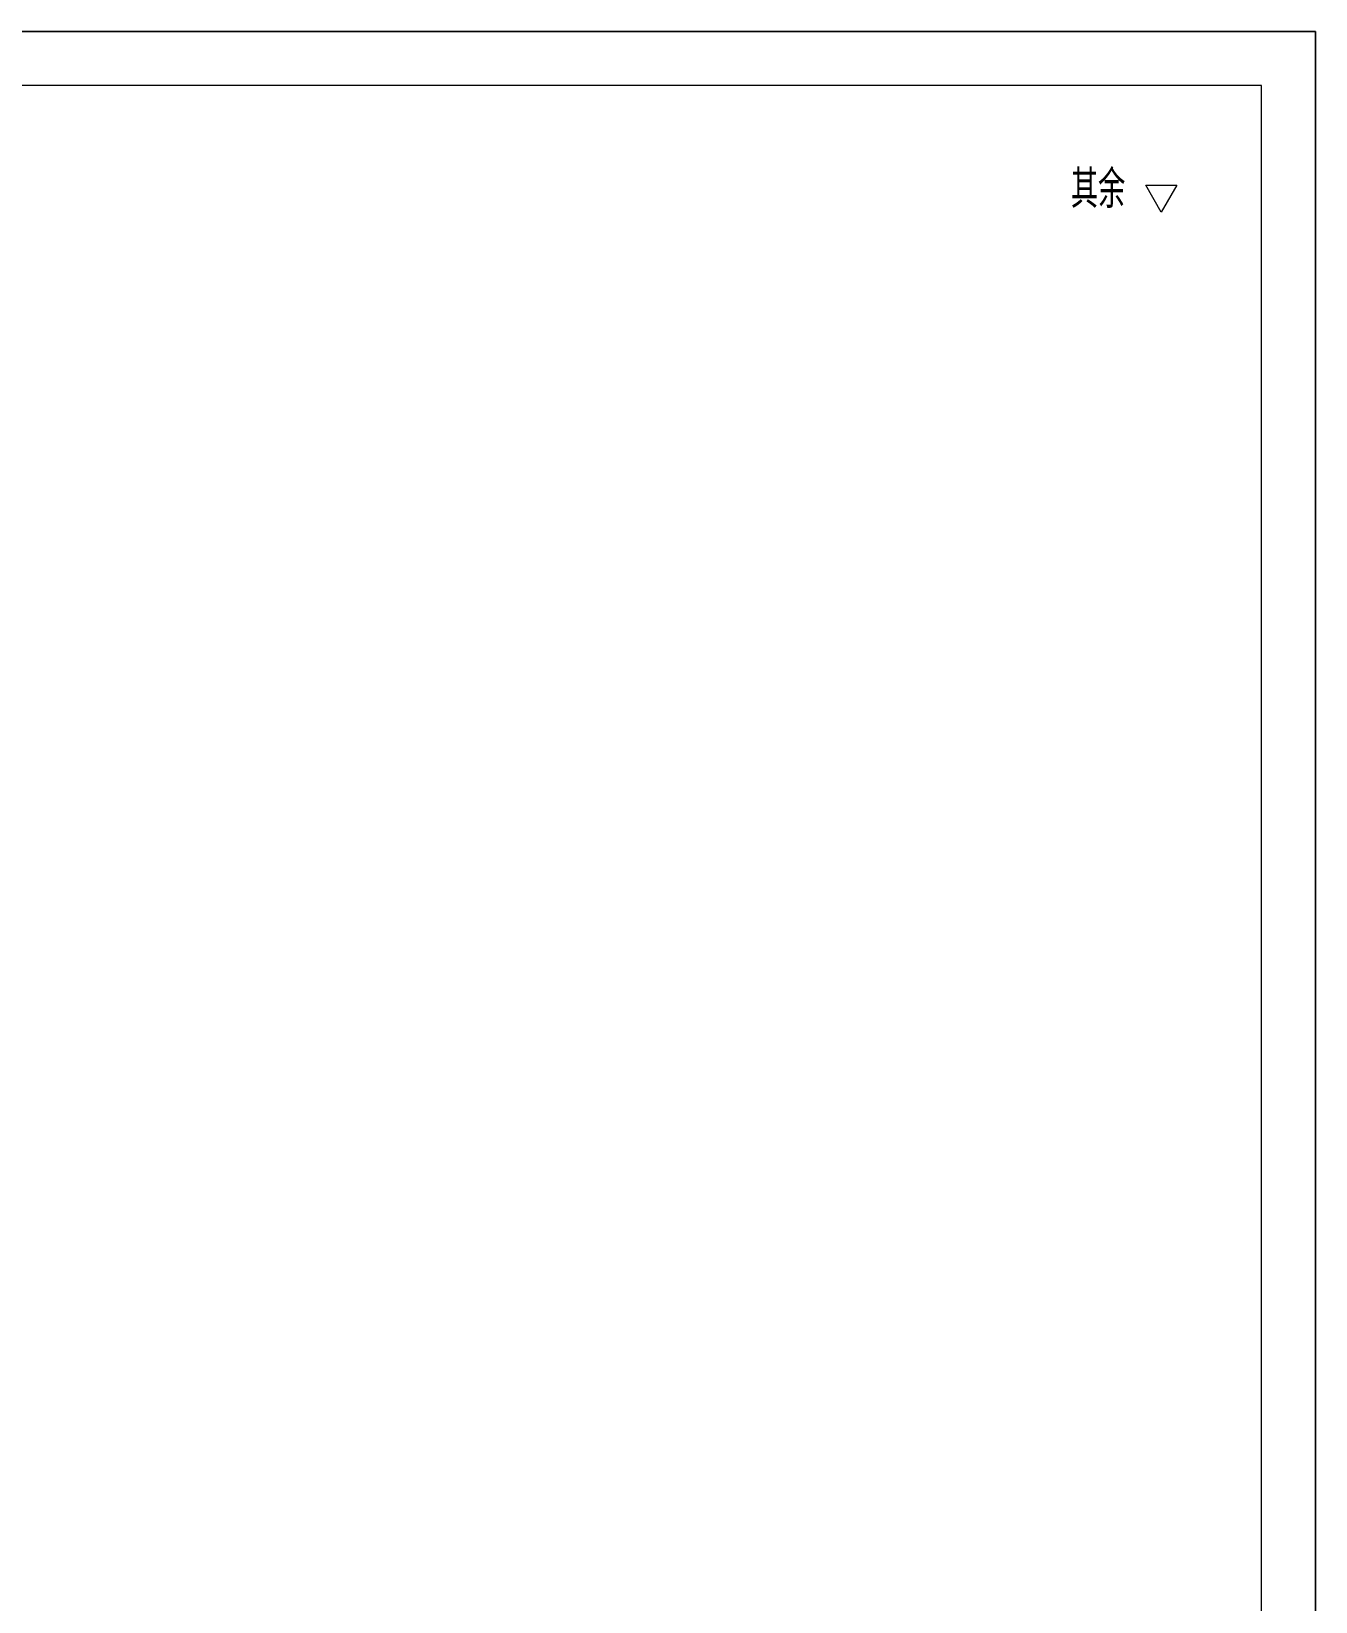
# Model space of a CAD drawing. Header units: millimetres. Extents: x 1333 to 78972, y -42879 to -5704.
# Drawn here: x 74960.3 to 75198.3, y -21496.2 to -21205.1 of the extents above; entities that cross this region are included whole.
import ezdxf

# ---------------------------------------------------------------- set-up
doc = ezdxf.new("R2010")
doc.units = ezdxf.units.MM
doc.header["$LTSCALE"] = 0.5
doc.linetypes.add('DOT2', pattern=[0.125, 0, -0.125])
doc.layers.add('图框', color=7, linetype='Continuous', lineweight=18)
doc.layers.add('标注线', color=3, linetype='Continuous', lineweight=18)
doc.layers.add('打印', color=7, linetype='Continuous', lineweight=15, plot=False)
doc.layers.add('打印-禁用', color=7, linetype='Continuous', lineweight=15, plot=False)
doc.styles.add('机械长仿宋', font='gbenor.shx', dxfattribs={"height": 1, "bigfont": 'gbcbig.shx'})

# ---------------------------------------------------------------- blocks, each defined once
blk = doc.blocks.new('GZDEH零件A3图框V01版')
at = {"layer": '图框', "linetype": 'Continuous'}
for p, q in [((3272.49, -1554.46), (2882.49, -1554.46)), ((3272.49, -1832.96), (3272.49, -1554.46))]:
    blk.add_line(p, q, dxfattribs=at)
at = {"layer": '打印-禁用', "linetype": 'Continuous'}
for p, q in [((3277.49, -1549.46), (2857.49, -1549.46)), ((3277.49, -1846.46), (3277.49, -1549.46))]:
    blk.add_line(p, q, dxfattribs=at)
blk = doc.blocks.new('DEH A3')
at = {"layer": '图框'}
blk.add_blockref('GZDEH零件A3图框V01版', (-2857.49, 1846.46), dxfattribs=at)
blk = doc.blocks.new('FINISHER_1')
at = {"layer": '标注线'}
for p, q in [((0, 0), (-1.44, 2.5)), ((-1.44, 2.5), (1.44, 2.5)), ((1.44, 2.5), (0, 0))]:
    blk.add_line(p, q, dxfattribs=at)
blk = doc.blocks.new('其余任何12.5')
at = {"layer": '标注线', "color": 2, "linetype": 'ByBlock', "lineweight": 30}
blk.add_blockref('FINISHER_1', (0, 0), dxfattribs=at)
at = {"layer": '标注线', "color": 7, "linetype": 'DOT2', "style": '机械长仿宋'}
blk.add_text('其余', height=3.5, dxfattribs=at).set_placement((-8.38, 0.4))

msp = doc.modelspace()

# ---------------------------------------------------------------- linework, layer by layer
at = {"layer": '打印'}
msp.add_lwpolyline([(74358.261, -21205.092), (75198.261, -21205.092), (75198.261, -21799.092), (74358.261, -21799.092)], close=True, dxfattribs=at)

# ---------------------------------------------------------------- block references
at = {"layer": '图框', "xscale": 2, "yscale": 2, "zscale": 2}
msp.add_blockref('DEH A3', (74358.261, -21799.092), dxfattribs=at)
at = {"layer": '标注线', "xscale": 2, "yscale": 2, "zscale": 2}
msp.add_blockref('其余任何12.5', (75169.67, -21238.621), dxfattribs=at)

doc.saveas('drawing.dxf')
